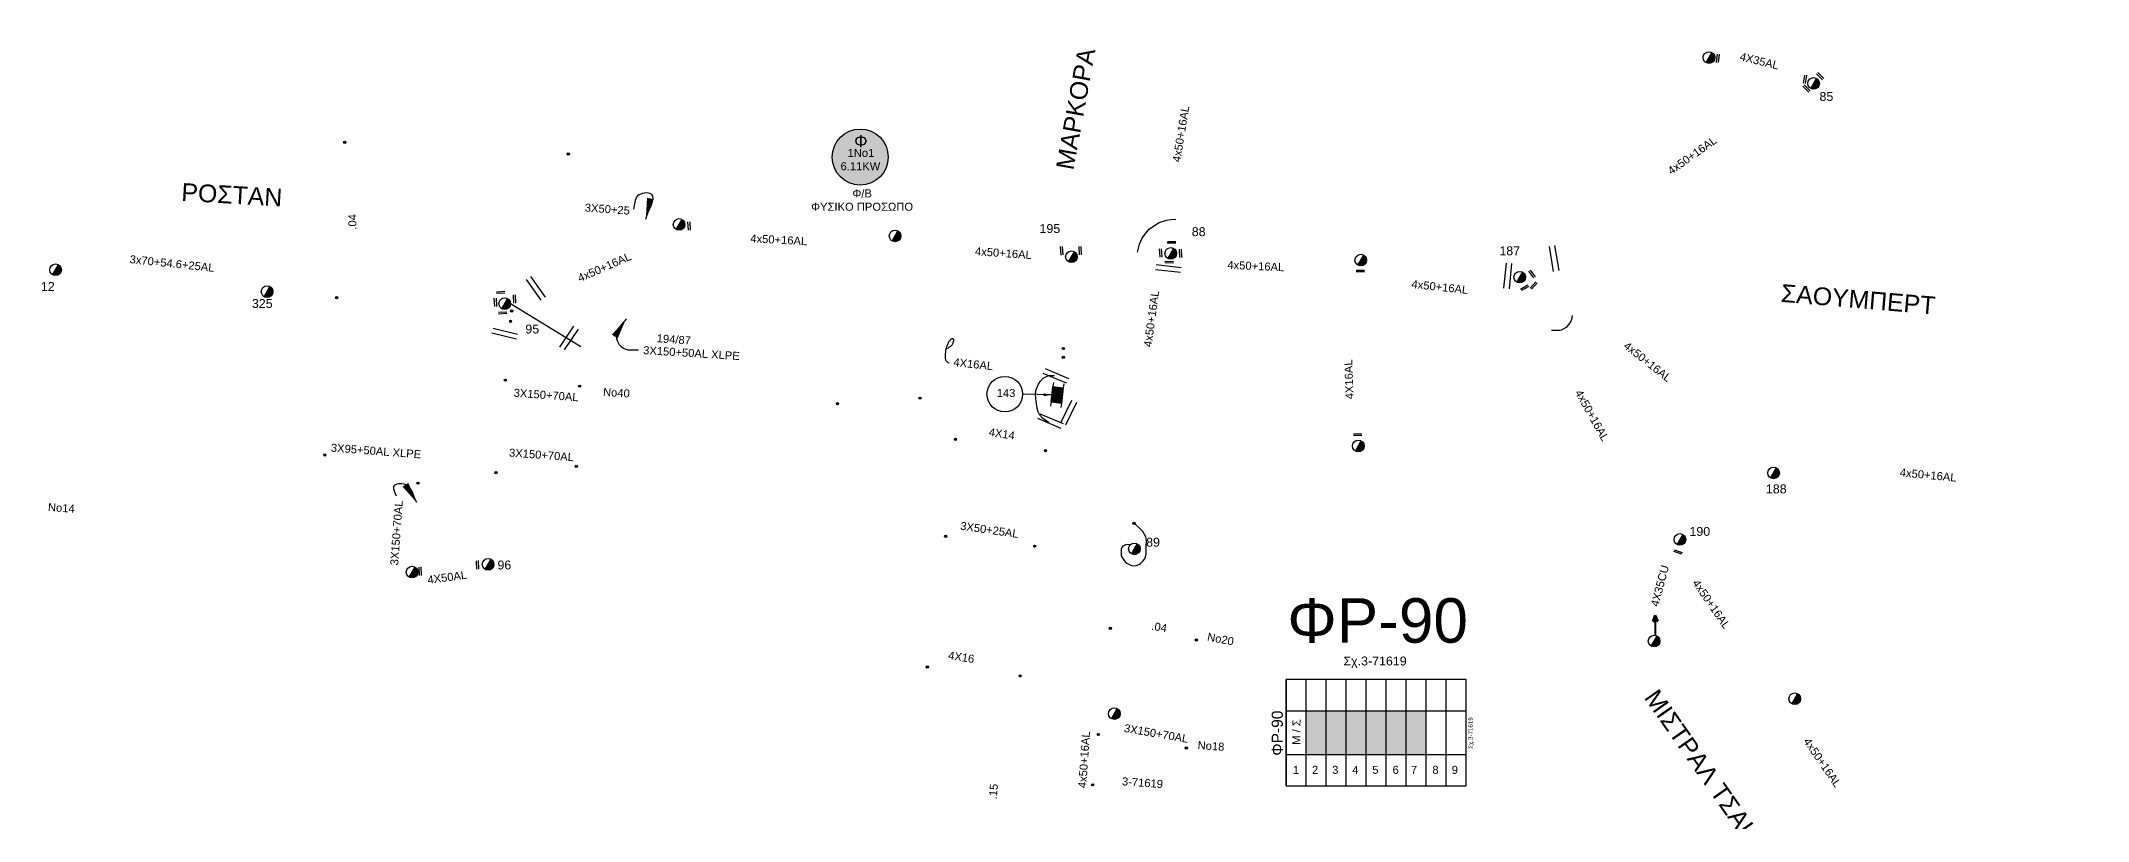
# Model space of a CAD drawing. Header units: millimetres. Extents: x 2893 to 4023, y 216 to 730.
# Drawn here: x 3393.7 to 3637.7, y 477 to 570 of the extents above; entities that cross this region are included whole.
import ezdxf
from ezdxf.enums import TextEntityAlignment as Align

# ---------------------------------------------------------------- set-up
doc = ezdxf.new("R2010")
doc.units = ezdxf.units.MM
doc.linetypes.add('DASHED', pattern=[19.05, 12.7, -6.35])
for name, color, linetype in [('Link Box 4 Διευθύνσεων', 7, 'Continuous'), ('Άγνωστα', 7, 'Continuous'), ('Ασφαλειοκιβώτια Χ.Τ 9 αναχωρήσεων', 7, 'Continuous'), ('Γέφυρες Εναέριου Δικτύου', 7, 'Continuous'), ('Γυμνά εναέρια ΧΤ   4x35CU', 7, 'Continuous'), ('Γυμνά εναέρια ΧΤ (2Φ)   3x50AL', 7, 'Continuous'), ('Γυμνά εναέρια ΧΤ (3Φ)   4x16AL', 7, 'Continuous'), ('Γυμνά εναέρια ΧΤ (3Φ)   4x35AL', 7, 'Continuous'), ('Γυμνά εναέρια ΧΤ (3Φ)   4x50AL', 7, 'Continuous'), ('Γυμνά εναέρια ΧΤ και ΦΟΠ (3Φ)   4x50+16AL', 7, 'Continuous'), ('Επίτονοι', 7, 'Continuous'), ('Επιγραφές - Σχήματα', 7, 'Continuous'), ('Καλώδια ΧΤ   2x50+16', 7, 'DASHED'), ('Καλώδια ΧΤ   3x150+50AL', 7, 'DASHED'), ('Καλώδια ΧΤ   3x150+50AL XLPE', 7, 'DASHED'), ('Καλώδια ΧΤ   3x150+50CU', 7, 'DASHED'), ('Καλώδια ΧΤ   3x150+70 AL', 7, 'DASHED'), ('Καλώδια ΧΤ   3x95+50 AL XLPE', 7, 'DASHED'), ('Καλώδια ΧΤ   4x16AL', 7, 'DASHED'), ('Μηχανική τομή', 7, 'Continuous'), ('Στύλος ΦΜ', 7, 'Continuous'), ('Στύλος ΦΜ @ 1', 7, 'Continuous'), ('Συνδέσεις', 7, 'Continuous'), ('Συνεστραμμένα ΧΤ   3x70+54.6+25 AL', 7, 'SYN_LINE'), ('Τομή', 7, 'Continuous'), ('Υπόβαθρο ΔΕΗ', 7, 'Continuous'), ('Υπόγεια Καλώδια Δικτύου ΧΤ   .04', 7, 'DASHED'), ('Υπόγεια Καλώδια Δικτύου ΧΤ   .15', 7, 'DASHED'), ('Υπόγεια καλώδια Παροχών ΧΤ   4x16AL', 7, 'DASHED'), ('Χώρος', 7, 'Continuous')]:
    doc.layers.add(name, color=color, linetype=linetype)
doc.styles.add('arial', font='ARIAL.TTF')
doc.styles.get("Standard").update_dxf_attribs({"font": 'ARIAL.TTF'})
doc.linetypes.add('SYN_LINE', pattern='A,0.5,-0.0001,["/\\/\\/\\/",Standard,S=0.1,R=0,X=0,Y=-0.05],-0.25', length=0.7501)
doc.dimstyles.new('ISO-25', dxfattribs={"dimtxt": 2.5, "dimasz": 2.5, "dimexe": 1.25, "dimexo": 0.625, "dimtad": 1, "dimtxsty": 'Standard', "dimcen": 2.5, "dimadec": 0, "dimazin": 0, "dimtfac": 1, "dimtmove": 0, "dimatfit": 3, "dimfxl": 1, "dimarcsym": 0})

# ---------------------------------------------------------------- blocks, each defined once
blk = doc.blocks.new('ΑΣΦΑΛΕΙΟΚΙΒΩΤΙΟ ΥΠΟΣΤΑΘΜΟΥ 9 ΑΝΑΧΩΡΗΣΕΩΝ')
at = {"layer": 'Ασφαλειοκιβώτια Χ.Τ 9 αναχωρήσεων', "ltscale": 40}
for p, q in [((-23.8, 40.36), (24.02, 40.36)), ((-9.72, 40.36), (-9.72, -40.64)), ((9.94, 40.36), (9.94, -40.64)), ((-23.8, 31.36), (24.02, 31.36)), ((-23.8, 22.36), (24.02, 22.36)), ((-23.8, 13.36), (24.02, 13.36)), ((-23.8, 4.36), (24.02, 4.36)), ((-23.8, -4.64), (24.02, -4.64)), ((-23.8, -13.64), (24.02, -13.64)), ((-23.8, -22.64), (24.02, -22.64)), ((-23.8, -31.64), (24.02, -31.64))]:
    blk.add_line(p, q, dxfattribs=at)
at = {"layer": 'Ασφαλειοκιβώτια Χ.Τ 9 αναχωρήσεων'}
blk.add_lwpolyline([(-23.8, -40.64), (24.02, -40.64), (24.02, 40.36), (-23.8, 40.36)], close=True, dxfattribs=at)
for s, p in [('1', (-18.45, 37.24)), ('2', (-18.45, 28.67)), ('3', (-18.45, 19.6)), ('4', (-18.45, 10.58)), ('5', (-18.45, 1.57)), ('6', (-18.45, -7.57)), ('7', (-18.45, -15.81)), ('8', (-18.45, -25.5)), ('9', (-18.45, -34.19))]:
    blk.add_text(s, height=3.6, rotation=270, dxfattribs=at).set_placement(p)
at = {"layer": 'Ασφαλειοκιβώτια Χ.Τ 9 αναχωρήσεων', "ltscale": 40}
for tag, height, p in [('ΟΝΟΜΑ', 5, (-0.16, 44.31)), ('ΚΕΙΜΕΝΟ 1', 2, (17.06, 35.59)), ('ΚΕΙΜΕΝΟ 2', 2, (17.06, 26.88)), ('ΚΕΙΜΕΝΟ 3', 2, (17.06, 17.69)), ('ΚΕΙΜΕΝΟ 4', 2, (17.06, 8.71)), ('ΚΕΙΜΕΝΟ 5', 2, (17.06, -0.13)), ('ΚΕΙΜΕΝΟ 6', 2, (17.06, -9.05)), ('ΚΕΙΜΕΝΟ 7', 2, (17.06, -18.13)), ('ΚΕΙΜΕΝΟ 8', 2, (17.06, -26.85)), ('ΚΕΙΜΕΝΟ 9', 2, (17.06, -35.99)), ('ΣΧ', 2, (-0.1, -42.64))]:
    blk.add_attdef(tag, text='', height=height, dxfattribs=at).set_placement(p, align=Align.MIDDLE_CENTER)
blk = doc.blocks.new('ΥΠΑΡΧΩΝ ΤΣΙΜΕΝΤΕΝΙΟΣ ΣΤΥΛΟΣ')
at = {"layer": 'Στύλος ΦΜ'}
blk.add_hatch(color=7, dxfattribs=at).paths.add_polyline_path([(-1.29, -2.28, 0.574793), (2.62, 0, 0.268822), (1.3, 2.27)])
blk.add_line((-1.29, -2.28), (1.3, 2.27), dxfattribs=at)
blk.add_circle((0, 0), 2.62, dxfattribs=at)
at = {"layer": 'Στύλος ΦΜ', "flags": 4}
for tag, p in [('ΑΡΙΘΜΟΣ', (-4.68, 8.05)), ('ΤΥΠΟΣ', (-4.91, 3.03))]:
    blk.add_attdef(tag, p, '', height=4, dxfattribs=at)
blk = doc.blocks.new('LINK BOX 4 ΑΝΑΧΩΡΗΣΕΩΝ')
at = {"layer": 'Link Box 4 Διευθύνσεων', "ltscale": 40}
blk.add_hatch(color=256, dxfattribs=at).paths.add_polyline_path([(-3.54, 0), (-3.54, -4.67), (3.54, -4.67), (3.54, 0)])
for p, q in [((-3.54, 0), (-5.33, 0)), ((5.33, 0), (3.54, 0)), ((-3.54, -4.67), (-5.33, -4.67)), ((5.33, -4.67), (3.54, -4.67))]:
    blk.add_line(p, q, dxfattribs=at)
blk.add_lwpolyline([(-3.54, -4.67), (-3.54, 0), (3.54, 0), (3.54, -4.67)], close=True, dxfattribs=at)
blk = doc.blocks.new('_ΣΥΝΔΕΣΗ')
at = {"layer": 'Συνδέσεις', "linetype": 'SYN_LINE', "ltscale": 40}
blk.add_hatch(color=256, dxfattribs=at).paths.add_polyline_path([(-116.75, 2339.64, 1), (-117.75, 2339.64, 1)])
at = {"layer": 'Συνδέσεις'}
blk.add_circle((-117.25, 2339.64), 0.5, dxfattribs=at)
blk = doc.blocks.new('ΜΗΧΑΝΙΚΗ ΤΟΜΗ')
at = {"layer": 'Μηχανική τομή', "ltscale": 40}
for p, q in [((-1.89, 0.78), (1.89, 0.78)), ((1.89, 0), (-1.89, 0))]:
    blk.add_line(p, q, dxfattribs=at)
blk = doc.blocks.new('ΤΟΜΗ')
at = {"layer": 'Τομή', "ltscale": 40}
for p, q in [((-5.68, 0), (5.68, 0)), ((5.68, -2.33), (-5.68, -2.33))]:
    blk.add_line(p, q, dxfattribs=at)
blk = doc.blocks.new('ΕΠΙΤΟΝΟΣ')
at = {"layer": 'Επίτονοι', "lineweight": 40, "ltscale": 40}
blk.add_hatch(color=256, dxfattribs=at).paths.add_polyline_path([(-1.13, 6.47), (0, 9.1), (1.13, 6.47)])
for p, q in [((-1.13, 6.47), (0, 9.1)), ((1.13, 6.47), (-1.13, 6.47)), ((-1.13, 6.47), (0, 6.47)), ((0, 9.1), (1.13, 6.47)), ((0, 6.47), (0, 0))]:
    blk.add_line(p, q, dxfattribs=at)
blk = doc.blocks.new('ΧΩΡΟΣ')
at = {"layer": 'Χώρος', "ltscale": 40, "true_color": 0xff4747}
blk.add_hatch(color=13, dxfattribs=at).paths.add_polyline_path([(12.17, -0.19, 1), (-13.03, -0.19, 1)])
at = {"layer": 'Χώρος', "ltscale": 40}
blk.add_circle((-0.43, -0.19), 12.6, dxfattribs=at)
at = {"layer": 'Χώρος', "ltscale": 30, "insert": (-3.14, 9.64), "char_height": 5.4, "width": 408.8913, "attachment_point": 1}
blk.add_mtext('Φ', dxfattribs=at)
at = {"layer": 'Χώρος', "ltscale": 40}
blk.add_attdef('ΑΡΙΘΜΟΣ_001', (-5.24, -3.99), '', height=5.4, dxfattribs=at)

msp = doc.modelspace()

# ---------------------------------------------------------------- hatches: boundary and pattern name
at = {"layer": 'Ασφαλειοκιβώτια Χ.Τ 9 αναχωρήσεων'}
for color, points in [(2, [(3546.9, 490.19), (3544.51, 490.19), (3544.51, 484.98), (3546.9, 484.98)]), (6, [(3549.28, 490.19), (3546.9, 490.19), (3546.9, 484.98), (3549.28, 484.98)]), (17, [(3551.67, 490.19), (3549.28, 490.19), (3549.28, 484.98), (3551.67, 484.98)]), (85, [(3554.05, 490.19), (3551.67, 490.19), (3551.67, 484.98), (3554.05, 484.98)]), (62, [(3556.44, 490.19), (3554.05, 490.19), (3554.05, 484.98), (3556.44, 484.98)]), (5, [(3558.82, 490.19), (3556.44, 490.19), (3556.44, 484.98), (3558.82, 484.98)])]:
    msp.add_hatch(color=color, dxfattribs=at).paths.add_polyline_path(points)

# ---------------------------------------------------------------- linework, layer by layer
at = {"layer": 'Άγνωστα', "color": 62, "linetype": 'DASHED', "ltscale": 0.1, "const_width": 0.000000318}
for points in [[(3428.95, 539.41), (3449.81, 537.82)], [(3449.7, 536.53), (3451.26, 538), (3483.49, 535.04), (3484.8, 536.08), (3515.59, 533.91), (3515.56, 531.42), (3514.62, 531), (3514.39, 529.25)], [(3513.45, 521.17), (3513.45, 521.17), (3502.73, 522.54)], [(3512.15, 509.79), (3501.56, 510.98)]]:
    msp.add_lwpolyline(points, dxfattribs=at)
at = {"layer": 'Άγνωστα', "linetype": 'DASHED'}
msp.add_lwpolyline([(3449.68, 538.71), (3458.06, 533.59)], dxfattribs=at)
at = {"layer": 'Άγνωστα', "color": 5, "ltscale": 0.1, "const_width": 0.000000318}
for points in [[(3522.24, 509.42), (3523.36, 509.36), (3523.36, 509.36)], [(3523.27, 477.19), (3520.23, 477.62), (3520.57, 481.16), (3519.08, 481.36)]]:
    msp.add_lwpolyline(points, dxfattribs=at)
at = {"layer": 'Γέφυρες Εναέριου Δικτύου', "linetype": 'DASHED'}
for points in [[(3524.42, 544.82), (3524.65, 545.78), (3524.95, 546.42), (3525.38, 547.04), (3525.83, 547.55), (3526.45, 548), (3527.02, 548.35), (3527.88, 548.63), (3528.41, 548.74), (3529.01, 548.75)], [(3573.76, 535.55), (3574.13, 535.53), (3574.45, 535.53), (3574.74, 535.55), (3574.98, 535.59), (3575.21, 535.7), (3575.47, 535.85), (3575.64, 535.99), (3575.88, 536.24), (3576.09, 536.53), (3576.21, 536.86), (3576.26, 537.29)], [(3513.84, 524.55), (3513.4, 524.79), (3513.09, 525.04), (3512.77, 525.42), (3512.59, 525.8), (3512.48, 526.24), (3512.38, 526.76), (3512.32, 527.4), (3512.27, 527.94), (3512.35, 528.47), (3512.6, 529.1), (3512.83, 529.43), (3513.16, 529.8), (3513.48, 529.99), (3513.88, 530.12), (3514.13, 530.15), (3514.51, 530.13)], [(3523.54, 509.94), (3523.25, 510.01), (3522.99, 509.97), (3522.68, 509.8), (3522.55, 509.62), (3522.49, 509.46), (3522.46, 509.21), (3522.49, 508.74), (3522.57, 508.5), (3522.74, 508.19), (3522.94, 507.93), (3523.15, 507.76), (3523.53, 507.55), (3523.72, 507.48), (3524, 507.46), (3524.25, 507.48), (3524.59, 507.59), (3524.79, 507.71), (3525.07, 507.99), (3525.29, 508.3), (3525.39, 508.53), (3525.45, 508.87), (3525.47, 509.71), (3525.49, 510.41), (3525.4, 510.91), (3525.07, 511.53), (3524.59, 512.01), (3524.22, 512.34), (3524, 512.51)]]:
    msp.add_lwpolyline(points, dxfattribs=at)
at = {"layer": 'Γυμνά εναέρια ΧΤ   4x35CU', "color": 6, "const_width": 0.000000318}
msp.add_lwpolyline([(3589.08, 509.89), (3586.36, 499.08)], dxfattribs=at)
at = {"layer": 'Γυμνά εναέρια ΧΤ (2Φ)   3x50AL', "color": 27, "linetype": 'DASHED', "ltscale": 0.1, "const_width": 0.000000318}
msp.add_lwpolyline([(3456.56, 556.51), (3455.97, 549.31), (3469.27, 548.6)], dxfattribs=at)
at = {"layer": 'Γυμνά εναέρια ΧΤ (3Φ)   4x16AL', "color": 27, "const_width": 0.000000318}
msp.add_lwpolyline([(3550.99, 543.19), (3550.66, 522.42)], dxfattribs=at)
at = {"layer": 'Γυμνά εναέρια ΧΤ (3Φ)   4x35AL', "color": 30, "const_width": 0.000000318}
msp.add_lwpolyline([(3593.24, 568.02), (3604.44, 565.32)], dxfattribs=at)
at = {"layer": 'Γυμνά εναέρια ΧΤ (3Φ)   4x50AL', "color": 133, "ltscale": 0.1, "const_width": 0.000000318}
msp.add_lwpolyline([(3448.68, 539.31), (3440.53, 575.69)], dxfattribs=at)
at = {"layer": 'Γυμνά εναέρια ΧΤ (3Φ)   4x50AL', "color": 2, "const_width": 0.000000318}
msp.add_lwpolyline([(3446.32, 507.62), (3438.64, 506.77)], dxfattribs=at)
at = {"layer": 'Γυμνά εναέρια ΧΤ και ΦΟΠ (3Φ)   4x50+16AL', "color": 30, "const_width": 0.000000318}
for points in [[(3605.48, 565.46), (3623.14, 585.6)], [(3570.65, 541.64), (3570.65, 541.64), (3604.45, 564.56)]]:
    msp.add_lwpolyline(points, dxfattribs=at)
at = {"layer": 'Γυμνά εναέρια ΧΤ και ΦΟΠ (3Φ)   4x50+16AL', "color": 27, "ltscale": 0.1, "const_width": 0.000000318}
msp.add_lwpolyline([(3528.38, 545.38), (3533.74, 574.02)], dxfattribs=at)
at = {"layer": 'Γυμνά εναέρια ΧΤ και ΦΟΠ (3Φ)   4x50+16AL', "color": 27, "const_width": 0.000000318}
for points in [[(3449.26, 538.77), (3469.13, 547.91)], [(3470.45, 547.93), (3495.06, 546.24)], [(3495.91, 546.18), (3516.2, 544.88)], [(3516.94, 544.85), (3527.69, 544.81)], [(3529.07, 544.68), (3550.99, 543.19), (3569.29, 541.85)]]:
    msp.add_lwpolyline(points, dxfattribs=at)
at = {"layer": 'Γυμνά εναέρια ΧΤ και ΦΟΠ (3Φ)   4x50+16AL', "color": 5, "ltscale": 0.1, "const_width": 0.000000318}
msp.add_lwpolyline([(3528.28, 543.99), (3523.66, 510.05), (3521.05, 490.18), (3519.35, 475.71)], dxfattribs=at)
at = {"layer": 'Γυμνά εναέρια ΧΤ και ΦΟΠ (3Φ)   4x50+16AL', "color": 6, "ltscale": 0.1, "const_width": 0.000000318}
for points in [[(3570.38, 541.28), (3588.41, 510.74)], [(3570.6, 541.53), (3600.42, 519.19), (3638.69, 515.05), (3669, 499)], [(3589.08, 509.89), (3602.15, 491.92)], [(3602.77, 490.92), (3613.52, 475.71)]]:
    msp.add_lwpolyline(points, dxfattribs=at)
at = {"layer": 'Γυμνά εναέρια ΧΤ και ΦΟΠ (3Φ)   4x50+16AL', "color": 2, "ltscale": 0.1, "const_width": 0.000000318}
msp.add_lwpolyline([(3448.77, 538.03), (3446.33, 507.74), (3443.29, 466.15)], dxfattribs=at)
at = {"layer": 'Επιγραφές - Σχήματα'}
msp.add_lwpolyline([(3501.69, 533.34), (3501.88, 533.44), (3502.03, 533.53), (3502.15, 533.62), (3502.24, 533.71), (3502.31, 533.79), (3502.37, 533.87), (3502.4, 533.95), (3502.43, 534.02), (3502.46, 534.08), (3502.48, 534.15), (3502.49, 534.21), (3502.51, 534.26), (3502.51, 534.31), (3502.52, 534.35), (3502.51, 534.39), (3502.51, 534.42), (3502.5, 534.45), (3502.48, 534.47), (3502.46, 534.48), (3502.43, 534.49), (3502.4, 534.5), (3502.37, 534.5), (3502.33, 534.49), (3502.3, 534.48), (3502.26, 534.47), (3502.22, 534.45), (3502.18, 534.42), (3502.13, 534.39), (3502.09, 534.35), (3502.04, 534.3), (3502, 534.24), (3501.95, 534.17), (3501.9, 534.09), (3501.85, 534), (3501.81, 533.91), (3501.76, 533.81), (3501.72, 533.71), (3501.68, 533.61), (3501.64, 533.52), (3501.62, 533.43), (3501.59, 533.35), (3501.57, 533.28), (3501.56, 533.22), (3501.55, 533.15), (3501.54, 533.09), (3501.53, 533.03), (3501.53, 532.97), (3501.52, 532.9), (3501.52, 532.83), (3501.51, 532.75), (3501.5, 532.67), (3501.5, 532.58), (3501.49, 532.5), (3501.49, 532.41), (3501.49, 532.32), (3501.5, 532.23), (3501.5, 532.15), (3501.52, 532.06), (3501.54, 531.98), (3501.58, 531.91), (3501.64, 531.83), (3501.72, 531.76), (3501.82, 531.69), (3501.96, 531.63)], dxfattribs=at)
msp.add_circle((3508.6, 527.91), 2.12, dxfattribs=at)
at = {"layer": 'Καλώδια ΧΤ   2x50+16', "color": 5, "linetype": 'DASHED', "ltscale": 0.1}
msp.add_lwpolyline([(3515.28, 526.33, 0.000000318, 0.000000318, 0), (3515.12, 525.67, 0.000000318, 0.000000318, 0), (3523.97, 524.89, 0.000000318, 0.000000318, 0), (3518.44, 475.71, 0, 0, 0), (3516.92, 461.85, 0, 0, 0)], format="xyseb", dxfattribs=at)
at = {"layer": 'Καλώδια ΧΤ   3x150+50AL', "color": 62, "ltscale": 0.1, "const_width": 0.000000318}
msp.add_lwpolyline([(3449.68, 538.71), (3449.91, 538.69), (3449.02, 529.58)], dxfattribs=at)
at = {"layer": 'Καλώδια ΧΤ   3x150+50CU', "color": 62, "ltscale": 0.1, "const_width": 0.000000318}
msp.add_lwpolyline([(3449.02, 529.58), (3458, 528.84)], dxfattribs=at)
at = {"layer": 'Καλώδια ΧΤ   3x150+70 AL', "color": 2, "ltscale": 0.1, "const_width": 0.000000318}
for points in [[(3447.96, 518.56), (3448.07, 519.95), (3448.07, 519.95), (3457.55, 519.27), (3457.55, 519.27)], [(3447.16, 508.31), (3447.16, 508.31), (3447.96, 518.56)], [(3437.95, 507.39), (3438.66, 517.3)]]:
    msp.add_lwpolyline(points, dxfattribs=at)
at = {"layer": 'Καλώδια ΧΤ   3x150+70 AL', "color": 5, "linetype": 'DASHED', "ltscale": 0.1, "const_width": 0.000000318}
msp.add_lwpolyline([(3519.75, 487.35), (3530.24, 485.75), (3530.24, 485.75)], dxfattribs=at)
at = {"layer": 'Καλώδια ΧΤ   3x95+50 AL XLPE', "color": 2, "ltscale": 0.1, "const_width": 0.000000318}
msp.add_lwpolyline([(3438.66, 517.3), (3438.84, 519.78), (3427.55, 520.64)], dxfattribs=at)
at = {"layer": 'Καλώδια ΧΤ   4x16AL', "color": 62, "ltscale": 0.1, "const_width": 0.000000318}
for points in [[(3515.58, 533.34), (3488.91, 534.82), (3488.66, 526.77), (3488.66, 526.77)], [(3515.57, 532.3), (3499.03, 533.68), (3498.5, 527.42)]]:
    msp.add_lwpolyline(points, dxfattribs=at)
at = {"layer": 'Συνεστραμμένα ΧΤ   3x70+54.6+25 AL', "color": 133, "ltscale": 10, "const_width": 0.000000318}
msp.add_lwpolyline([(3369.24, 559.32), (3369.24, 559.32), (3395.58, 543.41), (3420.73, 540.81), (3448.3, 538.76)], dxfattribs=at)
at = {"layer": 'Υπόβαθρο ΔΕΗ', "ltscale": 0.1, "const_width": 0.000000318}
for points in [[(3632.96, 615.07), (3569.82, 542.95), (3530.53, 546.5), (3541.94, 610.14)], [(3642.82, 606.68), (3593.22, 549.12), (3592.95, 538.73), (3640.48, 535.02), (3641.65, 550.37), (3722.34, 543.15), (3786.09, 614.77)], [(3504.09, 597.14), (3504.09, 597.14), (3451.89, 560.99), (3451.05, 550.61), (3516.54, 545.92), (3525.71, 598.86), (3525.71, 598.86), (3508.25, 600.26), (3504.09, 597.14)], [(3389.25, 542.31), (3439.78, 537.93), (3433.98, 467.74), (3380.51, 475.02), (3389.25, 542.31)], [(3449.84, 534.76), (3444.48, 466.54), (3505.29, 457.88), (3514, 531.95), (3451.26, 537.18), (3450.44, 536.53), (3449.82, 534.48)], [(3527.97, 522.69), (3522.58, 478.15), (3522.58, 478.15)], [(3527.97, 522.69), (3570.19, 518.84), (3602.02, 475.71)]]:
    msp.add_lwpolyline(points, dxfattribs=at)
for points in [[(3399.59, 554.59), (3434.31, 551.68, 0.806574), (3434.52, 569.9), (3399.12, 572.27, 1.117761), (3399.59, 554.59, 0)], [(3614.63, 475.71), (3589.4, 511.28, -0.628009), (3593.37, 518.55), (3639.14, 513.51), (3638.26, 500.18), (3718.3, 492.24), (3723.96, 475.71)]]:
    msp.add_lwpolyline(points, format="xyb", dxfattribs=at)
at = {"layer": 'Υπόγεια Καλώδια Δικτύου ΧΤ   .04', "color": 62, "ltscale": 0.1, "const_width": 0.000000318}
msp.add_lwpolyline([(3429.92, 557.94), (3429.92, 557.89), (3428.95, 539.32)], dxfattribs=at)
at = {"layer": 'Υπόγεια Καλώδια Δικτύου ΧΤ   .04', "color": 5, "const_width": 0.000000318}
msp.add_lwpolyline([(3521.18, 500), (3531.44, 498.6)], dxfattribs=at)
at = {"layer": 'Υπόγεια Καλώδια Δικτύου ΧΤ   .15', "color": 62, "ltscale": 0.1}
msp.add_lwpolyline([(3514.06, 526.48, 0.000000318, 0.000000318, 0), (3507.5, 469.22, 0, 0, 0), (3506.2, 457.75, 0, 0, 0), (3513.6, 456.49, 0, 0, 0), (3514.33, 457.99, 0, 0, 0), (3514.65, 461.09, 0, 0, 0), (3515.16, 462.81, 0, 0, 0), (3515.75, 462.99, 0, 0, 0)], format="xyseb", dxfattribs=at)
at = {"layer": 'Υπόγεια καλώδια Παροχών ΧΤ   4x16AL', "color": 62, "linetype": 'DASHED', "ltscale": 0.1, "const_width": 0.000000318}
msp.add_lwpolyline([(3510.39, 494.34), (3510.39, 494.34), (3499.36, 495.39)], dxfattribs=at)

# ---------------------------------------------------------------- block references
at = {"color": 62, "xscale": 0.2649871955223772, "yscale": 0.2649871955223772, "zscale": 0.2649871955223772}
for p in [(3460.99, -62.06), (3487.63, -63.46), (3460.02, -80.56), (3480.88, -82.16), (3480.75, -83.38), (3546.64, -87.68), (3546.65, -86.63), (3480.14, -90.4), (3489, -91.12), (3529.57, -92.55), (3519.73, -93.2), (3533.8, -97.44), (3458.62, -99.33), (3544.52, -98.81), (3469.73, -102.67), (3479.03, -101.41), (3488.59, -100.67), (3555.07, -107.46), (3532.63, -109), (3543.22, -110.18), (3552.25, -119.98), (3562.5, -121.37), (3530.43, -124.59), (3541.5, -125.64), (3550.82, -132.63), (3561.31, -134.23), (3550.15, -138.62)]:
    msp.add_blockref('_ΣΥΝΔΕΣΗ', p, dxfattribs=at)
at = {"layer": 'Link Box 4 Διευθύνσεων', "xscale": 0.2649871955224293, "yscale": 0.2649871955224293, "zscale": 0.2649871955224293, "rotation": 83.03941796123134}
msp.add_blockref('LINK BOX 4 ΑΝΑΧΩΡΗΣΕΩΝ', (3514.23, 527.88), dxfattribs=at)
at = {"layer": 'Ασφαλειοκιβώτια Χ.Τ 9 αναχωρήσεων', "xscale": 0.2649871955224696, "yscale": 0.2649871955224696, "zscale": 0.2649871955224696, "rotation": 89.99413701539126}
msp.add_blockref('ΑΣΦΑΛΕΙΟΚΙΒΩΤΙΟ ΥΠΟΣΤΑΘΜΟΥ 9 ΑΝΑΧΩΡΗΣΕΩΝ', (3552.82, 487.55), dxfattribs=at).add_auto_attribs({'ΟΝΟΜΑ': 'ΦP-90', 'ΣΧ': 'Σχ.3-71619'})
at = {"layer": 'Επίτονοι', "xscale": 0.2649871955223772, "yscale": 0.2649871955223772, "zscale": 0.2649871955223772}
msp.add_blockref('ΕΠΙΤΟΝΟΣ', (3586.14, 499.16), dxfattribs=at)
at = {"layer": 'Μηχανική τομή'}
for p, xscale, yscale, zscale, rotation in [((3593.7, 567.91), 0.2649871955223622, 0.2649871955223622, 0.2649871955223622, 81.90428154848979), ((3605.88, 565.87), 0.2649871955223422, 0.2649871955223422, 0.2649871955223422, 134.8124561577704), ((3604.24, 564.41), 0.2649871955223422, 0.2649871955223422, 0.2649871955223422, 134.8124561577704), ((3604.09, 565.41), 0.2649871955223539, 0.2649871955223539, 0.2649871955223539, 80.30773316845087), ((3470.86, 547.95), 0.2649871955224107, 0.2649871955224107, 0.2649871955224107, 272.9891387369007), ((3515.28, 544.99), 0.2649871955224107, 0.2649871955224107, 0.2649871955224107, 272.9891387369007), ((3517.48, 545.01), 0.2649871955224107, 0.2649871955224107, 0.2649871955224107, 272.9891387369007), ((3527.08, 544.73), 0.2649871955224107, 0.2649871955224107, 0.2649871955224107, 272.9891387369007), ((3528.48, 546.11), 0.2649871955223853, 0.2649871955223853, 0.2649871955223853, 179.3678196890022), ((3529.45, 544.69), 0.2649871955224107, 0.2649871955224107, 0.2649871955224107, 272.9891387369007), ((3528.2, 543.74), 0.2649871955223853, 0.2649871955223853, 0.2649871955223853, 179.3678196890022), ((3551, 542.68), 0.2649871955223853, 0.2649871955223853, 0.2649871955223853, 179.3678196890022), ((3571.53, 542.3), 0.2649871955223265, 0.2649871955223265, 0.2649871955223265, 126.7198543396181), ((3447.77, 538.85), 0.2649871955224107, 0.2649871955224107, 0.2649871955224107, 272.9891387369007), ((3448.52, 539.93), 0.2649871955223947, 0.2649871955223947, 0.2649871955223947, 3.067047782138964), ((3450.05, 539.25), 0.2649871955224107, 0.2649871955224107, 0.2649871955224107, 272.9891387369007), ((3570.52, 540.68), 0.2649871955223814, 0.2649871955223814, 0.2649871955223814, 209.3616152253712), ((3571.56, 540.93), 0.2649871955223604, 0.2649871955223604, 0.2649871955223604, 228.2956817499575), ((3448.75, 537.48), 0.2649871955223947, 0.2649871955223947, 0.2649871955223947, 3.067047782138964), ((3550.67, 523.18), 0.2649871955223627, 0.2649871955223627, 0.2649871955223627, 178.022910908601), ((3445.65, 507.56), 0.2649871955224107, 0.2649871955224107, 0.2649871955224107, 272.9891387369007), ((3588.89, 509.21), 0.2649871955223456, 0.2649871955223456, 0.2649871955223456, 161.9329430191055), ((3438.81, 506.8), 0.2649871955224107, 0.2649871955224107, 0.2649871955224107, 272.9891387369007)]:
    msp.add_blockref('ΜΗΧΑΝΙΚΗ ΤΟΜΗ', p, dxfattribs=dict(at, xscale=xscale, yscale=yscale, zscale=zscale, rotation=rotation))
at = {"layer": 'Στύλος ΦΜ @ 1', "ltscale": 40, "xscale": 0.2649871955223772, "yscale": 0.2649871955223772, "zscale": 0.2649871955223772}
for p in [(3592.55, 568.02), (3469.78, 548.13), (3469.78, 548.13), (3469.78, 548.13), (3469.78, 548.13), (3495.52, 546.76), (3495.52, 546.76), (3516.55, 544.28), (3528.38, 544.68), (3528.38, 544.68), (3551.04, 543.88), (3395.44, 542.73), (3420.66, 540.12), (3550.75, 521.73), (3447.01, 507.63), (3437.95, 506.7), (3437.95, 506.7), (3586.01, 498.48), (3521.66, 489.84), (3602.77, 491.61)]:
    msp.add_blockref('ΥΠΑΡΧΩΝ ΤΣΙΜΕΝΤΕΝΙΟΣ ΣΤΥΛΟΣ', p, dxfattribs=at)
at = {"layer": 'Στύλος ΦΜ @ 1', "ltscale": 40}
ref = msp.add_blockref('ΥΠΑΡΧΩΝ ΤΣΙΜΕΝΤΕΝΙΟΣ ΣΤΥΛΟΣ', (3605.02, 564.94), dxfattribs=dict(at, xscale=0.2649871955223772, yscale=0.2649871955223772, zscale=0.2649871955223772))
ref.add_attrib('ΤΥΠΟΣ', '85', (3605.72, 562.85), dxfattribs={"layer": 'Στύλος ΦΜ', "height": 1.06, "flags": 4})
ref = msp.add_blockref('ΥΠΑΡΧΩΝ ΤΣΙΜΕΝΤΕΝΙΟΣ ΣΤΥΛΟΣ', (3516.55, 544.28), dxfattribs=dict(at, xscale=0.2649871955223772, yscale=0.2649871955223772, zscale=0.2649871955223772))
ref.add_attrib('ΤΥΠΟΣ', '195', (3512.74, 547.11), dxfattribs={"layer": 'Στύλος ΦΜ', "height": 1.06, "flags": 4})
ref = msp.add_blockref('ΥΠΑΡΧΩΝ ΤΣΙΜΕΝΤΕΝΙΟΣ ΣΤΥΛΟΣ', (3528.38, 544.68), dxfattribs=dict(at, xscale=0.2649871955223772, yscale=0.2649871955223772, zscale=0.2649871955223772))
ref.add_attrib('ΤΥΠΟΣ', '88', (3530.89, 546.74), dxfattribs={"layer": 'Στύλος ΦΜ', "height": 1.06, "flags": 4})
ref = msp.add_blockref('ΥΠΑΡΧΩΝ ΤΣΙΜΕΝΤΕΝΙΟΣ ΣΤΥΛΟΣ', (3569.99, 541.85), dxfattribs=dict(at, xscale=0.2649871955223772, yscale=0.2649871955223772, zscale=0.2649871955223772))
ref.add_attrib('ΤΥΠΟΣ', '187', (3567.56, 544.46), dxfattribs={"layer": 'Στύλος ΦΜ', "height": 1.06, "flags": 4})
ref = msp.add_blockref('ΥΠΑΡΧΩΝ ΤΣΙΜΕΝΤΕΝΙΟΣ ΣΤΥΛΟΣ', (3395.44, 542.73), dxfattribs=dict(at, xscale=0.2649871955223772, yscale=0.2649871955223772, zscale=0.2649871955223772))
ref.add_attrib('ΤΥΠΟΣ', '12', (3393.7, 540.21), dxfattribs={"layer": 'Στύλος ΦΜ', "height": 1.06, "flags": 4})
ref = msp.add_blockref('ΥΠΑΡΧΩΝ ΤΣΙΜΕΝΤΕΝΙΟΣ ΣΤΥΛΟΣ', (3420.66, 540.12), dxfattribs=dict(at, xscale=0.2649871955223772, yscale=0.2649871955223772, zscale=0.2649871955223772))
ref.add_attrib('ΤΥΠΟΣ', '325', (3418.85, 538.18), dxfattribs={"layer": 'Στύλος ΦΜ', "height": 1.06, "flags": 4})
ref = msp.add_blockref('ΥΠΑΡΧΩΝ ΤΣΙΜΕΝΤΕΝΙΟΣ ΣΤΥΛΟΣ', (3448.99, 538.69), dxfattribs=dict(at, xscale=0.2649871955223772, yscale=0.2649871955223772, zscale=0.2649871955223772))
ref.add_attrib('ΤΥΠΟΣ', '95', (3451.45, 535.14), dxfattribs={"layer": 'Στύλος ΦΜ', "height": 1.06, "flags": 4})
ref = msp.add_blockref('ΥΠΑΡΧΩΝ ΤΣΙΜΕΝΤΕΝΙΟΣ ΣΤΥΛΟΣ', (3600.24, 518.52), dxfattribs=dict(at, xscale=0.2649871955223772, yscale=0.2649871955223772, zscale=0.2649871955223772))
ref.add_attrib('ΤΥΠΟΣ', '188', (3599.33, 516.09), dxfattribs={"layer": 'Στύλος ΦΜ', "height": 1.06, "flags": 4})
ref = msp.add_blockref('ΥΠΑΡΧΩΝ ΤΣΙΜΕΝΤΕΝΙΟΣ ΣΤΥΛΟΣ', (3524.05, 509.47), dxfattribs=dict(at, xscale=0.2649871955223772, yscale=0.2649871955223772, zscale=0.2649871955223772))
ref.add_attrib('ΤΥΠΟΣ', '89', (3525.45, 509.73), dxfattribs={"layer": 'Στύλος ΦΜ', "height": 1.06, "flags": 4})
ref = msp.add_blockref('ΥΠΑΡΧΩΝ ΤΣΙΜΕΝΤΕΝΙΟΣ ΣΤΥΛΟΣ', (3589.08, 510.59), dxfattribs=dict(at, xscale=0.2649871955223772, yscale=0.2649871955223772, zscale=0.2649871955223772))
ref.add_attrib('ΤΥΠΟΣ', '190', (3590.22, 511.02), dxfattribs={"layer": 'Στύλος ΦΜ', "height": 1.06, "flags": 4})
ref = msp.add_blockref('ΥΠΑΡΧΩΝ ΤΣΙΜΕΝΤΕΝΙΟΣ ΣΤΥΛΟΣ', (3447.01, 507.63), dxfattribs=dict(at, xscale=0.2649871955223772, yscale=0.2649871955223772, zscale=0.2649871955223772))
ref.add_attrib('ΤΥΠΟΣ', '96', (3448.12, 507.02), dxfattribs={"layer": 'Στύλος ΦΜ', "height": 1.06, "flags": 4})
at = {"layer": 'Τομή'}
for p, xscale, yscale, zscale, rotation in [((3574.38, 544.13), 0.2649871955224105, 0.2649871955224105, 0.2649871955224105, 279.6462310369438), ((3452.95, 540.69), 0.2649871955223305, 0.2649871955223305, 0.2649871955223305, 305.5638115821021), ((3528.14, 543.18), 0.2649871955223639, 0.2649871955223639, 0.2649871955223639, 353.5639630587489), ((3568.86, 541.97), 0.2649871955223683, 0.2649871955223683, 0.2649871955223683, 264.2869245338517), ((3449.07, 535.41), 0.2649871955223247, 0.2649871955223247, 0.2649871955223247, 346.218839638929), ((3456.9, 534.42), 0.2649871955223684, 0.2649871955223684, 0.2649871955223684, 236.0416894187661), ((3514.81, 530.37), 0.2649871955223138, 0.2649871955223138, 0.2649871955223138, 337.2146760028118), ((3516.49, 525.57), 0.2649871955223815, 0.2649871955223815, 0.2649871955223815, 243.9515669540403), ((3514.16, 524.98), 0.2649871955223138, 0.2649871955223138, 0.2649871955223138, 337.2146760028118)]:
    msp.add_blockref('ΤΟΜΗ', p, dxfattribs=dict(at, xscale=xscale, yscale=yscale, zscale=zscale, rotation=rotation))
at = {"layer": 'Χώρος'}
ref = msp.add_blockref('ΧΩΡΟΣ', (3491.48, 556.21), dxfattribs=dict(at, xscale=0.2649871955223772, yscale=0.2649871955223772, zscale=0.2649871955223772))
ref.add_attrib('ΑΡΙΘΜΟΣ_001', '1Νο1', (3489.86, 556.18), dxfattribs={"ltscale": 40, "height": 0.954})
ref.add_attrib('ΑΡΙΘΜΟΣ_002', '6.11KW', (3489.02, 554.59), dxfattribs={"ltscale": 40, "height": 0.954})

# ---------------------------------------------------------------- texts
at = {"layer": 'Άγνωστα', "char_height": 0.954, "width": 9.1403, "attachment_point": 1, "style": 'arial'}
for s, insert, rotation in [('4X14', (3506.78, 523.89), 351.3089), ('3X50+25AL', (3503.38, 512.71), 351.8355)]:
    msp.add_mtext(s, dxfattribs=dict(at, insert=insert, rotation=rotation))
at = {"layer": 'Ασφαλειοκιβώτια Χ.Τ 9 αναχωρήσεων', "insert": (3542.85, 484.97), "char_height": 0.954, "width": 5.2082, "attachment_point": 1, "rotation": 89.2924}
msp.add_mtext('\\pi1.1572;Μ / Σ', dxfattribs=at)
at = {"layer": 'Γυμνά εναέρια ΧΤ   4x35CU', "insert": (3585.58, 502.76), "char_height": 0.954, "width": 89.2327, "attachment_point": 1, "rotation": 75.2407, "style": 'arial'}
msp.add_mtext('4X35CU', dxfattribs=at)
at = {"layer": 'Γυμνά εναέρια ΧΤ (2Φ)   3x50AL', "insert": (3458.58, 550.63), "char_height": 0.954, "width": 9.1403, "attachment_point": 1, "rotation": 355.898, "style": 'arial'}
msp.add_mtext('3X50+25', dxfattribs=at)
at = {"layer": 'Γυμνά εναέρια ΧΤ (3Φ)   4x16AL', "insert": (3549.23, 527.28), "char_height": 0.954, "width": 89.2327, "attachment_point": 1, "rotation": 91.9969, "style": 'arial'}
msp.add_mtext('4X16AL', dxfattribs=at)
at = {"layer": 'Γυμνά εναέρια ΧΤ (3Φ)   4x35AL', "insert": (3596.37, 568.64), "char_height": 0.954, "width": 89.2327, "attachment_point": 1, "rotation": 346.2239, "style": 'arial'}
msp.add_mtext('4X35AL', dxfattribs=at)
at = {"layer": 'Γυμνά εναέρια ΧΤ (3Φ)   4x50AL', "insert": (3439.72, 506.24), "char_height": 0.954, "width": 89.2327, "attachment_point": 1, "rotation": 7.7391, "style": 'arial'}
msp.add_mtext('4X50AL', dxfattribs=at)
at = {"layer": 'Γυμνά εναέρια ΧΤ και ΦΟΠ (3Φ)   4x50+16AL', "char_height": 0.954, "width": 89.2327, "attachment_point": 1, "style": 'arial'}
for insert, rotation in [((3528.57, 555.65), 80.6998), ((3587.5, 554.79), 35.3509), ((3478.3, 546.96), 356.9632), ((3457.57, 542.12), 23.6941), ((3505.09, 545.43), 355.958), ((3535.16, 543.8), 357.4998), ((3525.15, 533.6), 82.334), ((3557.15, 541.52), 353.8516), ((3582.87, 534.24), 321.655), ((3577.36, 528.56), 299.3518), ((3615.35, 519.07), 354.5381), ((3591.3, 505.94), 304.6781), ((3517.35, 480.99), 86.1244), ((3604.53, 487.07), 304.6781)]:
    msp.add_mtext('4x50+16AL', dxfattribs=dict(at, insert=insert, rotation=rotation))
at = {"layer": 'Γυμνά εναέρια ΧΤ και ΦΟΠ (3Φ)   4x50+16AL', "insert": (3485.29, 552.31), "char_height": 0.954, "width": 12.4934, "attachment_point": 1, "style": 'arial'}
msp.add_mtext('\\pi5.1486;Φ/Β\\P\\pi0.22982;ΦΥΣΙΚΟ ΠΡΟΣΩΠΟ', dxfattribs=at)
at = {"layer": 'Επιγραφές - Σχήματα', "attachment_point": 1, "style": 'arial'}
for s, insert, char_height, width, rotation in [('ΜΑΡΚΟΡΑ', (3514.68, 554.9), 2.12, 45.1012, 79.5747), ('ΡΟΣΤΑΝ', (3410.52, 553.07), 2.12, 45.1012, 356.728), ('ΣΑΟΥΜΠΕΡΤ', (3601.23, 541.03), 2.12, 45.1012, 355.2887), ('194/87', (3467.15, 535.05), 0.954, 89.2327, 356.0203), ('No40', (3460.75, 528.67), 0.954, 89.2327, 356.0896), ('No14', (3394.58, 514.94), 0.954, 89.2327, 356.0203), ('No20', (3532.85, 499.49), 0.954, 89.2327, 349.1727), ('ΜΙΣΤΡΑΛ ΤΣΑΚΑΣΙΑΝΟΥ', (3586.48, 492.96), 2.1199, 45.1012, 304.9587), ('No18', (3531.63, 486.57), 0.954, 89.2327, 356.0203), ('3-71619', (3522.61, 482.25), 0.954, 89.2327, 356.0203)]:
    msp.add_mtext(s, dxfattribs=dict(at, insert=insert, char_height=char_height, width=width, rotation=rotation))
at = {"layer": 'Επιγραφές - Σχήματα', "insert": (3507.64, 528.52), "char_height": 0.954, "width": 2.4828, "attachment_point": 1}
msp.add_mtext('143', dxfattribs=at)
at = {"layer": 'Επιγραφές - Σχήματα', "linetype": 'Continuous', "attachment_point": 1}
for s, insert, char_height, width in [('ΦP-90', (3542.27, 503.59), 5.3, 4.3857), ('Σχ.3-71619', (3548.97, 496.64), 1.06, 38.6722)]:
    msp.add_mtext(s, dxfattribs=dict(at, insert=insert, char_height=char_height, width=width))
at = {"layer": 'Καλώδια ΧΤ   3x150+50AL XLPE', "insert": (3465.53, 533.64), "char_height": 0.954, "width": 89.2327, "attachment_point": 1, "rotation": 356.4415, "style": 'arial'}
msp.add_mtext('3X150+50AL XLPE', dxfattribs=at)
at = {"layer": 'Καλώδια ΧΤ   3x150+70 AL', "char_height": 0.954, "width": 89.2327, "attachment_point": 1, "style": 'arial'}
for insert, rotation in [((3450.1, 528.57), 355.7928), ((3449.55, 521.43), 355.7928), ((3435.33, 507.55), 85.7928), ((3522.92, 488.61), 350.1858)]:
    msp.add_mtext('3X150+70AL', dxfattribs=dict(at, insert=insert, rotation=rotation))
at = {"layer": 'Καλώδια ΧΤ   3x95+50 AL XLPE', "insert": (3428.31, 522.02), "char_height": 0.954, "width": 89.2327, "attachment_point": 1, "rotation": 355.6577, "style": 'arial'}
msp.add_mtext('3X95+50AL XLPE', dxfattribs=at)
at = {"layer": 'Καλώδια ΧΤ   4x16AL', "insert": (3502.54, 532.21), "char_height": 0.954, "width": 89.2327, "attachment_point": 1, "rotation": 353.9221, "style": 'arial'}
msp.add_mtext('4X16AL', dxfattribs=at)
at = {"layer": 'Συνεστραμμένα ΧΤ   3x70+54.6+25 AL', "insert": (3404.34, 544.48), "char_height": 0.954, "width": 89.2327, "attachment_point": 1, "rotation": 354.0594, "style": 'arial'}
msp.add_mtext('3x70+54.6+25AL', dxfattribs=at)
at = {"layer": 'Υπόγεια Καλώδια Δικτύου ΧΤ   .04', "char_height": 0.954, "width": 89.2327, "attachment_point": 1, "style": 'arial'}
for insert, rotation in [((3430.35, 547.51), 90), ((3526.18, 500.78), 350.0981)]:
    msp.add_mtext('.04', dxfattribs=dict(at, insert=insert, rotation=rotation))
at = {"layer": 'Υπόγεια Καλώδια Δικτύου ΧΤ   .15', "insert": (3506.68, 479.68), "char_height": 0.954, "width": 89.2327, "attachment_point": 1, "rotation": 84.8, "style": 'arial'}
msp.add_mtext('.15', dxfattribs=at)
at = {"layer": 'Υπόγεια καλώδια Παροχών ΧΤ   4x16AL', "insert": (3501.95, 497.28), "char_height": 0.954, "width": 9.1403, "attachment_point": 1, "rotation": 351.3089, "style": 'arial'}
msp.add_mtext('4X16', dxfattribs=at)

# ---------------------------------------------------------------- leaders
at = {"layer": 'Επιγραφές - Σχήματα', "path_type": 1}
for points, override in [([(3465.81, 548.78), (3466.47, 551.75), (3464.82, 551.53), (3464.34, 549.95)], {"dimgap": 0.625, "dimtad": 0}), ([(3463.45, 536.88), (3462.28, 535.03), (3463.22, 533.33), (3464.93, 533.17)], {"dimtad": 0}), ([(3438.5, 515), (3437.14, 517.13), (3435.75, 516.9), (3436.05, 515.8)], {"dimgap": 0.625, "dimtad": 0})]:
    msp.add_leader(points, dimstyle='ISO-25', override=override, dxfattribs=at)
at = {"layer": 'Επιγραφές - Σχήματα'}
msp.add_leader([(3514.22, 527.81), (3510.72, 527.91)], dimstyle='ISO-25', override={"dimasz": 1, "dimgap": 0.625, "dimtad": 0}, dxfattribs=at)

doc.saveas('drawing.dxf')
